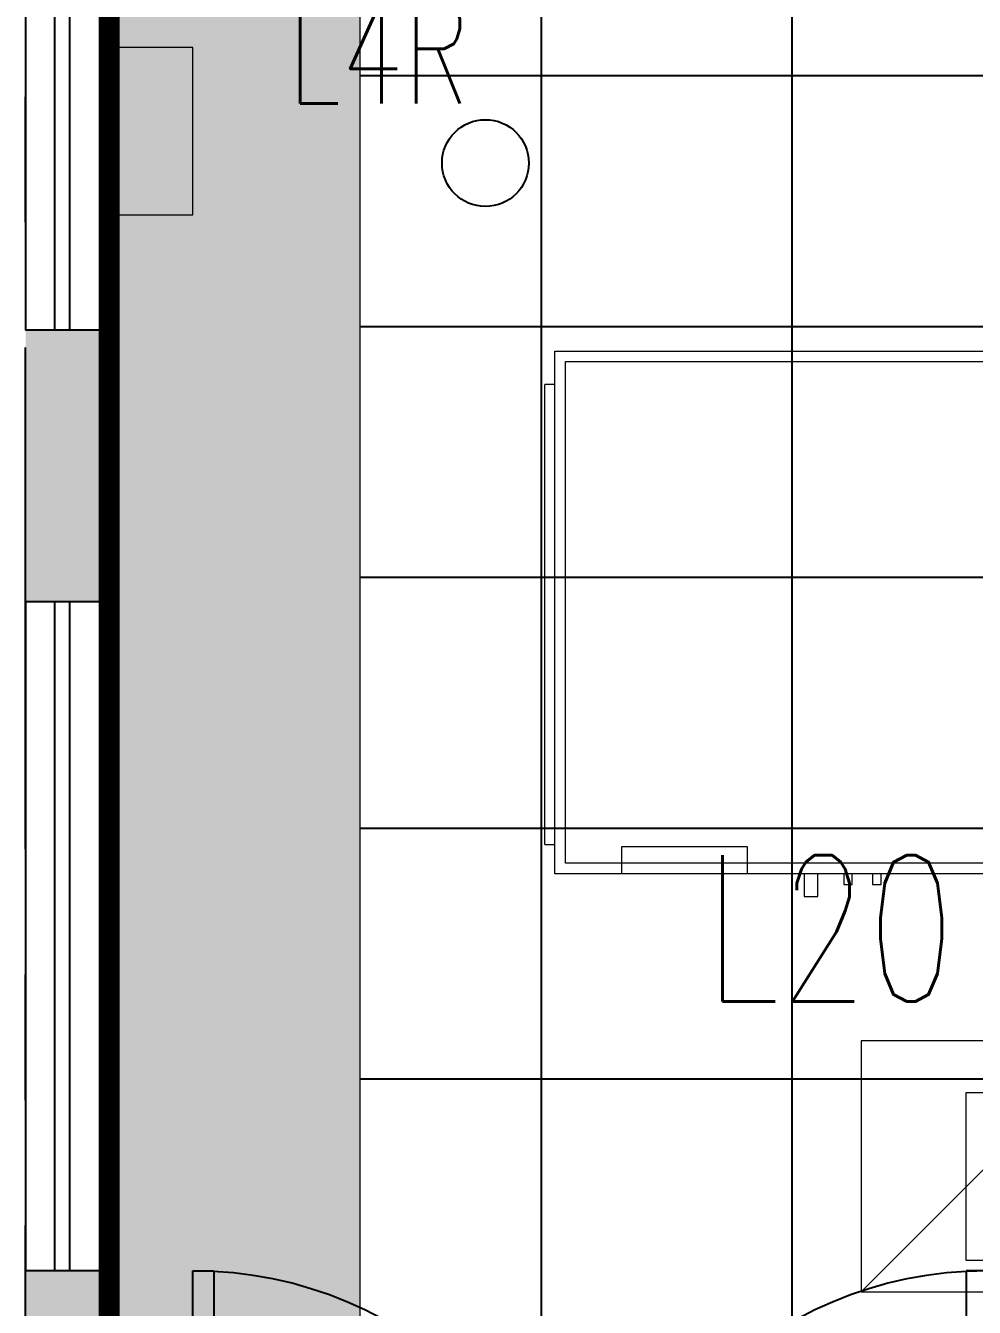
# Model space of a CAD drawing. Header units: millimetres. Extents: x -92759 to 184353, y -15225 to 86714.
# Drawn here: x 52301 to 54571, y 40704 to 43770 of the extents above; entities that cross this region are included whole.
import ezdxf

# ---------------------------------------------------------------- set-up
doc = ezdxf.new("R2010")
doc.units = ezdxf.units.MM
doc.linetypes.add('HIDDEN', pattern=[0.375, 0.25, -0.125])
doc.linetypes.add('IDA - Grid Line', pattern=[2100, 1200, -300, 300, -300])
for name, color, linetype in [('0-1', 9, 'Continuous'), ('A-_DOOR----_E', 8, 'Continuous'), ('A-_WALL----_E', 8, 'Continuous'), ('A-_WALL----_H-1', 9, 'Continuous'), ('A-_WIND----_E', 8, 'Continuous'), ('A-PATT-CONC', 8, 'Continuous'), ('E-_LIGT----_E-', 3, 'Continuous'), ('E-legend', 1, 'Continuous'), ('E-LIGHT----E', 1, 'Continuous')]:
    doc.layers.add(name, color=color, linetype=linetype)
for name, color, linetype, lineweight in [('HFI 9MM FPB', 94, 'Continuous', 5), ('M-ACMV_Control Panel', 7, 'Continuous', 25), ('M-ACMV_CP_ HL', 7, 'Continuous', 20), ('M-ACMV_FCU--PFCU', 86, 'Continuous', 25), ('M-ACMV_FCU-1', 86, 'Continuous', 9)]:
    doc.layers.add(name, color=color, linetype=linetype, lineweight=lineweight)
doc.layers.add('S-_ANOTGRID_E-1', color=9, linetype='IDA - Grid Line', true_color=0x808080)
doc.styles.add('Simplex', font='simplex_.ttf', dxfattribs={"width": 0.7, "height": 450})

# ---------------------------------------------------------------- blocks, each defined once
blk = doc.blocks.new('IDA - F - Double - Swing - 2000L X 2200H - TD-01-10522688-BLK8_RHH_2ND STOREY PLAN')
at = {"layer": 'A-_DOOR----_E'}
for p, q in [((-950, 1025), (-900, 1025)), ((-950, 75), (-950, 1025)), ((-900, 1025), (-900, 75)), ((950, 1025), (900, 1025)), ((900, 1025), (900, 75)), ((950, 75), (950, 1025)), ((-950, 75), (-1000, 75)), ((-900, 75), (-950, 75)), ((-950, -75), (-950, 75)), ((900, 75), (950, 75)), ((1000, 75), (950, 75)), ((950, 75), (950, -75)), ((-1000, -75), (-950, -75)), ((950, -75), (1000, -75))]:
    blk.add_line(p, q, dxfattribs=at)
for centre, start, end in [((-950, 75), 360, 90), ((-950, 75), 0, 90), ((950, 75), 90, 180), ((950, 75), 90, 180)]:
    blk.add_arc(centre, 950, start, end, dxfattribs=at)
blk = doc.blocks.new('IDA - Casement w Top Hung - 1 Panel - 1600L X 1800H - B8-AW08-10169767-BLK8_RHH_2ND STOREY PLAN')
at = {"layer": 'A-_WIND----_E'}
for p, q in [((-800, 17.5), (800, 17.5)), ((-800, 17.5), (-800, -17.5)), ((800, 17.5), (800, -17.5)), ((800, -17.5), (-800, -17.5))]:
    blk.add_line(p, q, dxfattribs=at)
blk = doc.blocks.new('A$C3019c3af')
at = {"layer": 'A-_WALL----_H-1'}
h = blk.add_hatch(dxfattribs=at)
h.set_pattern_fill('FP_8', color=256, style=0, pattern_type=2)
h.set_pattern_definition([(0, (-11670.95, 40338.29), (609.6, 152.4), [50.292, -406.908, 50.292, -406.908, -2438.4]), (0, (-11670.95, 40338.29), (609.6, 152.4), [-914.4, 50.292, -864.108, 50.292, -406.908, -1066.8]), (0, (-11670.95, 40338.29), (609.6, 152.4), [-2286, 50.292, -254.508, 50.292, -711.708]), (120, (-11442.35, 40414.49), (-436.78227, 451.7291), [50.292, -406.908, 50.292, -406.908, -2438.4]), (120, (-11442.35, 40414.49), (-436.78227, 451.7291), [-914.4, 50.292, -864.108, 50.292, -406.908, -1066.8]), (120, (-11442.35, 40414.49), (-436.78227, 451.7291), [-2286, 50.292, -254.508, 50.292, -711.708]), (240, (-11366.15, 40719.29), (-172.81773, -604.1291), [50.292, -406.908, 50.292, -406.908, -2438.4]), (240, (-11366.15, 40719.29), (-172.81773, -604.1291), [-914.4, 50.292, -864.108, 50.292, -406.908, -1066.8]), (240, (-11366.15, 40719.29), (-172.81773, -604.1291), [-2286, 50.292, -254.508, 50.292, -711.708])])
h.paths.add_polyline_path([(-30400, -6450), (-30200, -6450), (-30200, -1850), (-30400, -1850), (-30400, -2625)])
h.paths.add_polyline_path([(-30295.2, -250), (-30200, -250), (-30200, 450), (-30400, 450), (-30400, -250), (-30330.2, -250)])
h.paths.add_polyline_path([(-30400, 2050), (-30200, 2050), (-30200, 2750), (-30400, 2750)])
h.paths.add_polyline_path([(-30400, 4350), (-30200, 4350), (-30200, 8050), (-30400, 8050)])
h.paths.add_polyline_path([(-30329.8, 9650), (-30200, 9650), (-30200, 10300), (-30400, 10300), (-30400, 9650)])
at = {"layer": 'A-_WALL----_E'}
for p, q in [((-30200, 15250), (-30200, 4350)), ((-30400, 11900), (-30400, 10300)), ((-30329.8, 10300), (-30400, 10300)), ((-30200, 10300), (-30294.8, 10300)), ((-30329.8, 9650), (-30400, 9650)), ((-30400, 9650), (-30400, 8050)), ((-30200, 9650), (-30294.8, 9650)), ((-30329.8, 8050), (-30400, 8050)), ((-30200, 8050), (-30294.8, 8050))]:
    blk.add_line(p, q, dxfattribs=at)
at = {"layer": 'S-_ANOTGRID_E-1'}
blk.add_line((-30400, -20341.4), (-30400, 52351.8), dxfattribs=at)
at = {"layer": 'A-_DOOR----_E'}
blk.add_blockref('IDA - F - Double - Swing - 2000L X 2200H - TD-01-10522688-BLK8_RHH_2ND STOREY PLAN', (-29050, 7025), dxfattribs=at)
at = {"layer": 'A-_WIND----_E', "rotation": 270}
for p in [(-30312.3, 11100), (-30312.3, 8850)]:
    blk.add_blockref('IDA - Casement w Top Hung - 1 Panel - 1600L X 1800H - B8-AW08-10169767-BLK8_RHH_2ND STOREY PLAN', p, dxfattribs=at)
blk = doc.blocks.new('RCP_B8L2')
at = {"layer": 'A-PATT-CONC'}
h = blk.add_hatch(dxfattribs=at)
h.set_pattern_fill('ANSI37', color=256, scale=189, angle=45)
h.set_pattern_definition([(90, (-367718.07, -175977.3), (-600.075, 0), []), (180, (-367718.07, -175977.3), (-6e-14, -600.075), [])])
h.paths.add_polyline_path([(-376718.1, -196977.3), (-373718.1, -196977.3), (-373718.1, -187977.3), (-373718.1, -187977.3), (-373718.1, -183777.3), (-367718.1, -183777.3), (-367718.1, -175977.3), (-399518.1, -175977.3), (-399518.1, -180177.3), (-376718.1, -180177.3)])
at = {"layer": 'HFI 9MM FPB'}
h = blk.add_hatch(dxfattribs=at)
h.set_pattern_fill('ANSI33', color=256, scale=50)
h.set_pattern_definition([(45, (-381589.02, -647239), (-224.5064, 224.5064), []), (45, (-381364.5, -647239), (-224.5064, 224.5064), [158.75, -79.375])])
h.paths.add_polyline_path([(-397818.1, -145727.3), (-400118.1, -145727.3), (-400118.1, -175677.3), (-397818.1, -175677.3), (-397818.1, -149677.3), (-369818.1, -149677.3), (-369818.1, -175677.3), (-400118.1, -175677.3), (-400118.1, -180477.3), (-377418.1, -180477.3), (-377418.1, -194177.3), (-377868.1, -194177.3), (-377868.1, -197377.3), (-373818.1, -197377.3), (-373818.1, -196977.3), (-373218.1, -196977.3), (-373218.1, -197377.3), (-372328.1, -197377.3), (-372328.1, -187777.3), (-373518.1, -187777.3), (-373518.1, -183977.3), (-369718.1, -183977.3), (-369718.1, -184377.3), (-367302.1, -184377.3), (-367302.1, -183227.3), (-367418.1, -183227.3), (-367418.1, -174577.3), (-365018.1, -174577.3), (-365018.1, -174045.3), (-364918.1, -174045.3), (-364918.1, -173009.3), (-365018.1, -173009.3), (-365018.1, -172877.3), (-367418.1, -172877.3), (-367418.1, -161227.3), (-365818.1, -161227.3), (-365818.1, -161927.3), (-362518.1, -161927.3), (-362518.1, -160193), (-362518.1, -159277.3), (-362718.1, -159277.3), (-362718.1, -157677.3), (-364168.1, -157677.3), (-364168.1, -158127.3), (-364455.6, -158127.3), (-365318.1, -158127.3), (-365318.1, -158827.3), (-366818.1, -158827.3), (-366818.1, -159277.3), (-367418.1, -159277.3), (-367418.1, -145307.3), (-369018.1, -145307.3), (-369018.1, -145557.3), (-369818.1, -145557.3), (-369818.1, -147877.3), (-377418.1, -147877.3), (-377418.1, -145557.7), (-379668.1, -145557.7), (-379668.1, -147877.3), (-394868.1, -147877.3), (-394868.1, -146527.3), (-397818.1, -146527.3)])
h.paths.add_polyline_path([(-399868.1, -146002.3), (-398068.1, -146002.3), (-398068.1, -175402.3), (-399868.1, -175402.3)], flags=16)
h.paths.add_polyline_path([(-379218.1, -147877.3), (-379218.1, -146077.3), (-378018.1, -146077.3), (-378018.1, -147877.3), (-369818.1, -147877.3), (-369818.1, -149677.3), (-397818.1, -149677.3), (-397818.1, -147877.3), (-397818.1, -146677.3), (-396618.1, -146677.3), (-395418.1, -146677.3), (-395418.1, -147877.3)], flags=16)
h.paths.add_polyline_path([(-369518.1, -175677.3), (-367718.1, -175677.3), (-367718.1, -145677.3), (-369518.1, -145677.3)], flags=16)
h.paths.add_polyline_path([(-366468.1, -159177.3), (-366468.1, -160977.3), (-365268.1, -160977.3), (-365268.1, -161577.3), (-362868.1, -161577.3), (-362868.1, -159177.3)], flags=16)
h.paths.add_polyline_path([(-376718.1, -196977.3), (-373718.1, -196977.3), (-373718.1, -187977.3), (-373718.1, -187977.3), (-373718.1, -183777.3), (-367718.1, -183777.3), (-367718.1, -175977.3), (-399518.1, -175977.3), (-399518.1, -180177.3), (-376718.1, -180177.3)], flags=16)
for points in [[(-400118.1, -175677.3), (-400118.1, -180477.3), (-377418.1, -180477.3), (-377418.1, -194177.3), (-377868.1, -194177.3), (-377868.1, -197377.3), (-373818.1, -197377.3), (-373818.1, -196977.3), (-373218.1, -196977.3), (-373218.1, -197377.3), (-372328.1, -197377.3), (-372328.1, -187777.3), (-373518.1, -187777.3), (-373518.1, -183977.3), (-369718.1, -183977.3), (-369718.1, -184377.3), (-367302.1, -184377.3), (-367302.1, -183227.3), (-367418.1, -183227.3), (-367418.1, -174577.3)], [(-376718.1, -196977.3), (-373718.1, -196977.3), (-373718.1, -187977.3), (-373718.1, -187977.3), (-373718.1, -183777.3), (-367718.1, -183777.3), (-367718.1, -175977.3), (-399518.1, -175977.3), (-399518.1, -180177.3), (-376718.1, -180177.3), (-376718.1, -196977.3)]]:
    blk.add_lwpolyline(points, dxfattribs=at)
blk = doc.blocks.new('A$C020d881d')
at = {"layer": 'E-legend', "lineweight": 25}
blk.add_circle((818.7, 172), 103.8, dxfattribs=at)
at = {"layer": 'E-legend', "lineweight": 25, "style": 'Simplex', "width": 0.7}
blk.add_text('L4R', height=250, dxfattribs=at).set_placement((345.2, 314.3))
blk = doc.blocks.new('L20')
at = {"layer": 'E-LIGHT----E', "lineweight": 5}
blk.add_line((-300, -300), (300, 300), dxfattribs=at)
blk.add_lwpolyline([(-300, -300), (300, -300), (300, 300), (-300, 300)], close=True, dxfattribs=at)
at = {"layer": 'E-LIGHT----E', "lineweight": 5, "style": 'Simplex', "width": 0.7}
blk.add_text('L20', height=350, dxfattribs=at).set_placement((-673.7, 394.3))
blk = doc.blocks.new('EL_B8_L2_R4')
at = {"color": 6, "linetype": 'HIDDEN', "ltscale": 20, "const_width": 50}
blk.add_lwpolyline([(-7500, -27300), (-7500, -34700), (-37800, -34700), (-37800, -39445), (-37800, -39500), (-15100, -39500), (-15100, -56400), (-11500, -56400), (-11500, -56000), (-10900, -56000), (-10900, -56400), (-10010, -56400), (-10010, -46800), (-11200, -46800), (-11200, -43000), (-7400, -43000), (-7400, -43400), (-5100, -43400), (-5100, -33600), (-2700, -33600), (-2712.5, -31900), (-5100, -31900), (-5100, -27300), (-7500, -27300)], dxfattribs=at)
at = {"layer": 'E-_LIGT----_E-', "ltscale": 0.5}
blk.add_blockref('A$C020d881d', (-37718.7, -36072), dxfattribs=at)
at = {"layer": 'E-legend', "color": 0}
blk.add_blockref('L20', (-35701.4, -38300), dxfattribs=at)
blk = doc.blocks.new('A$Cdc8841d0')
at = {"layer": 'M-ACMV_FCU--PFCU', "lineweight": 0}
for p, q in [((-550, 0), (-550, -24)), ((-550, 0), (550, 0)), ((-620, -24), (630, -24)), ((-620, -1091), (-620, -24)), ((550, -24), (550, 0)), ((630, -24), (630, -1091)), ((-595, -49), (605, -49)), ((-595, -1066), (-595, -49)), ((605, -49), (605, -1066)), ((605, -1066), (-595, -1066)), ((630, -1091), (-620, -1091)), ((-535, -1091), (-535, -1120)), ((565, -1091), (565, -1120)), ((565, -1120), (-535, -1120))]:
    blk.add_line(p, q, dxfattribs=at)
at = {"layer": 'M-ACMV_FCU--PFCU', "linetype": 'ByBlock', "lineweight": 0}
for p, q in [((-620, -620.4), (-674.8, -620.4)), ((-674.8, -620.4), (-674.8, -652.6)), ((-620, -652.6), (-620, -620.4)), ((-674.8, -652.6), (-620, -652.6)), ((-620, -715), (-646, -715)), ((-646, -715), (-646, -735)), ((-646, -735), (-620, -735)), ((-620, -735), (-620, -715)), ((-620, -784), (-645.7, -784)), ((-645.7, -784), (-645.7, -804)), ((-620, -804), (-620, -784)), ((-645.7, -804), (-620, -804))]:
    blk.add_line(p, q, dxfattribs=at)
at = {"layer": 'M-ACMV_FCU--PFCU', "lineweight": 0}
blk.add_lwpolyline([(-555, -184), (-555, -484), (-620, -484), (-620, -184)], close=True, dxfattribs=at)
blk = doc.blocks.new('A$Ce886c8c0')
at = {"layer": 'M-ACMV_Control Panel', "lineweight": 5}
blk.add_lwpolyline([(200, -200), (200, 200), (0, 200), (0, -200)], close=True, dxfattribs=at)
blk.add_solid([(0, -200), (200, -200), (200, 200), (0, -200)], dxfattribs=at)
blk = doc.blocks.new('ACMV_B8_L2')
at = {"layer": 'M-ACMV_CP_ HL'}
blk.add_blockref('A$Ce886c8c0', (113164.6, -62198.5), dxfattribs=at)
at = {"layer": 'M-ACMV_CP_ HL', "rotation": 180}
blk.add_blockref('A$Ce886c8c0', (115414.4, -64699.3, 44), dxfattribs=at)
at = {"layer": 'M-ACMV_FCU--PFCU', "lineweight": 5, "rotation": 90}
blk.add_blockref('A$Cdc8841d0', (114207.1, -63354.7), dxfattribs=at)
blk.add_blockref('A$Cdc8841d0', (114207.1, -63354.7), dxfattribs=at)

msp = doc.modelspace()

# ---------------------------------------------------------------- block references
at = {"layer": '0-1'}
msp.add_blockref('A$C3019c3af', (82701.1, 32741.2), dxfattribs=at)
at = {"layer": 'A-PATT-CONC'}
msp.add_blockref('RCP_B8L2', (452619.1, 220318.5), dxfattribs=at)
at = {"layer": 'E-legend', "color": 7}
msp.add_blockref('EL_B8_L2_R4', (90301.1, 79341.2), dxfattribs=at)
at = {"layer": 'M-ACMV_FCU-1'}
msp.add_blockref('ACMV_B8_L2', (-60663.6, 105715.9), dxfattribs=at)

doc.saveas('drawing.dxf')
